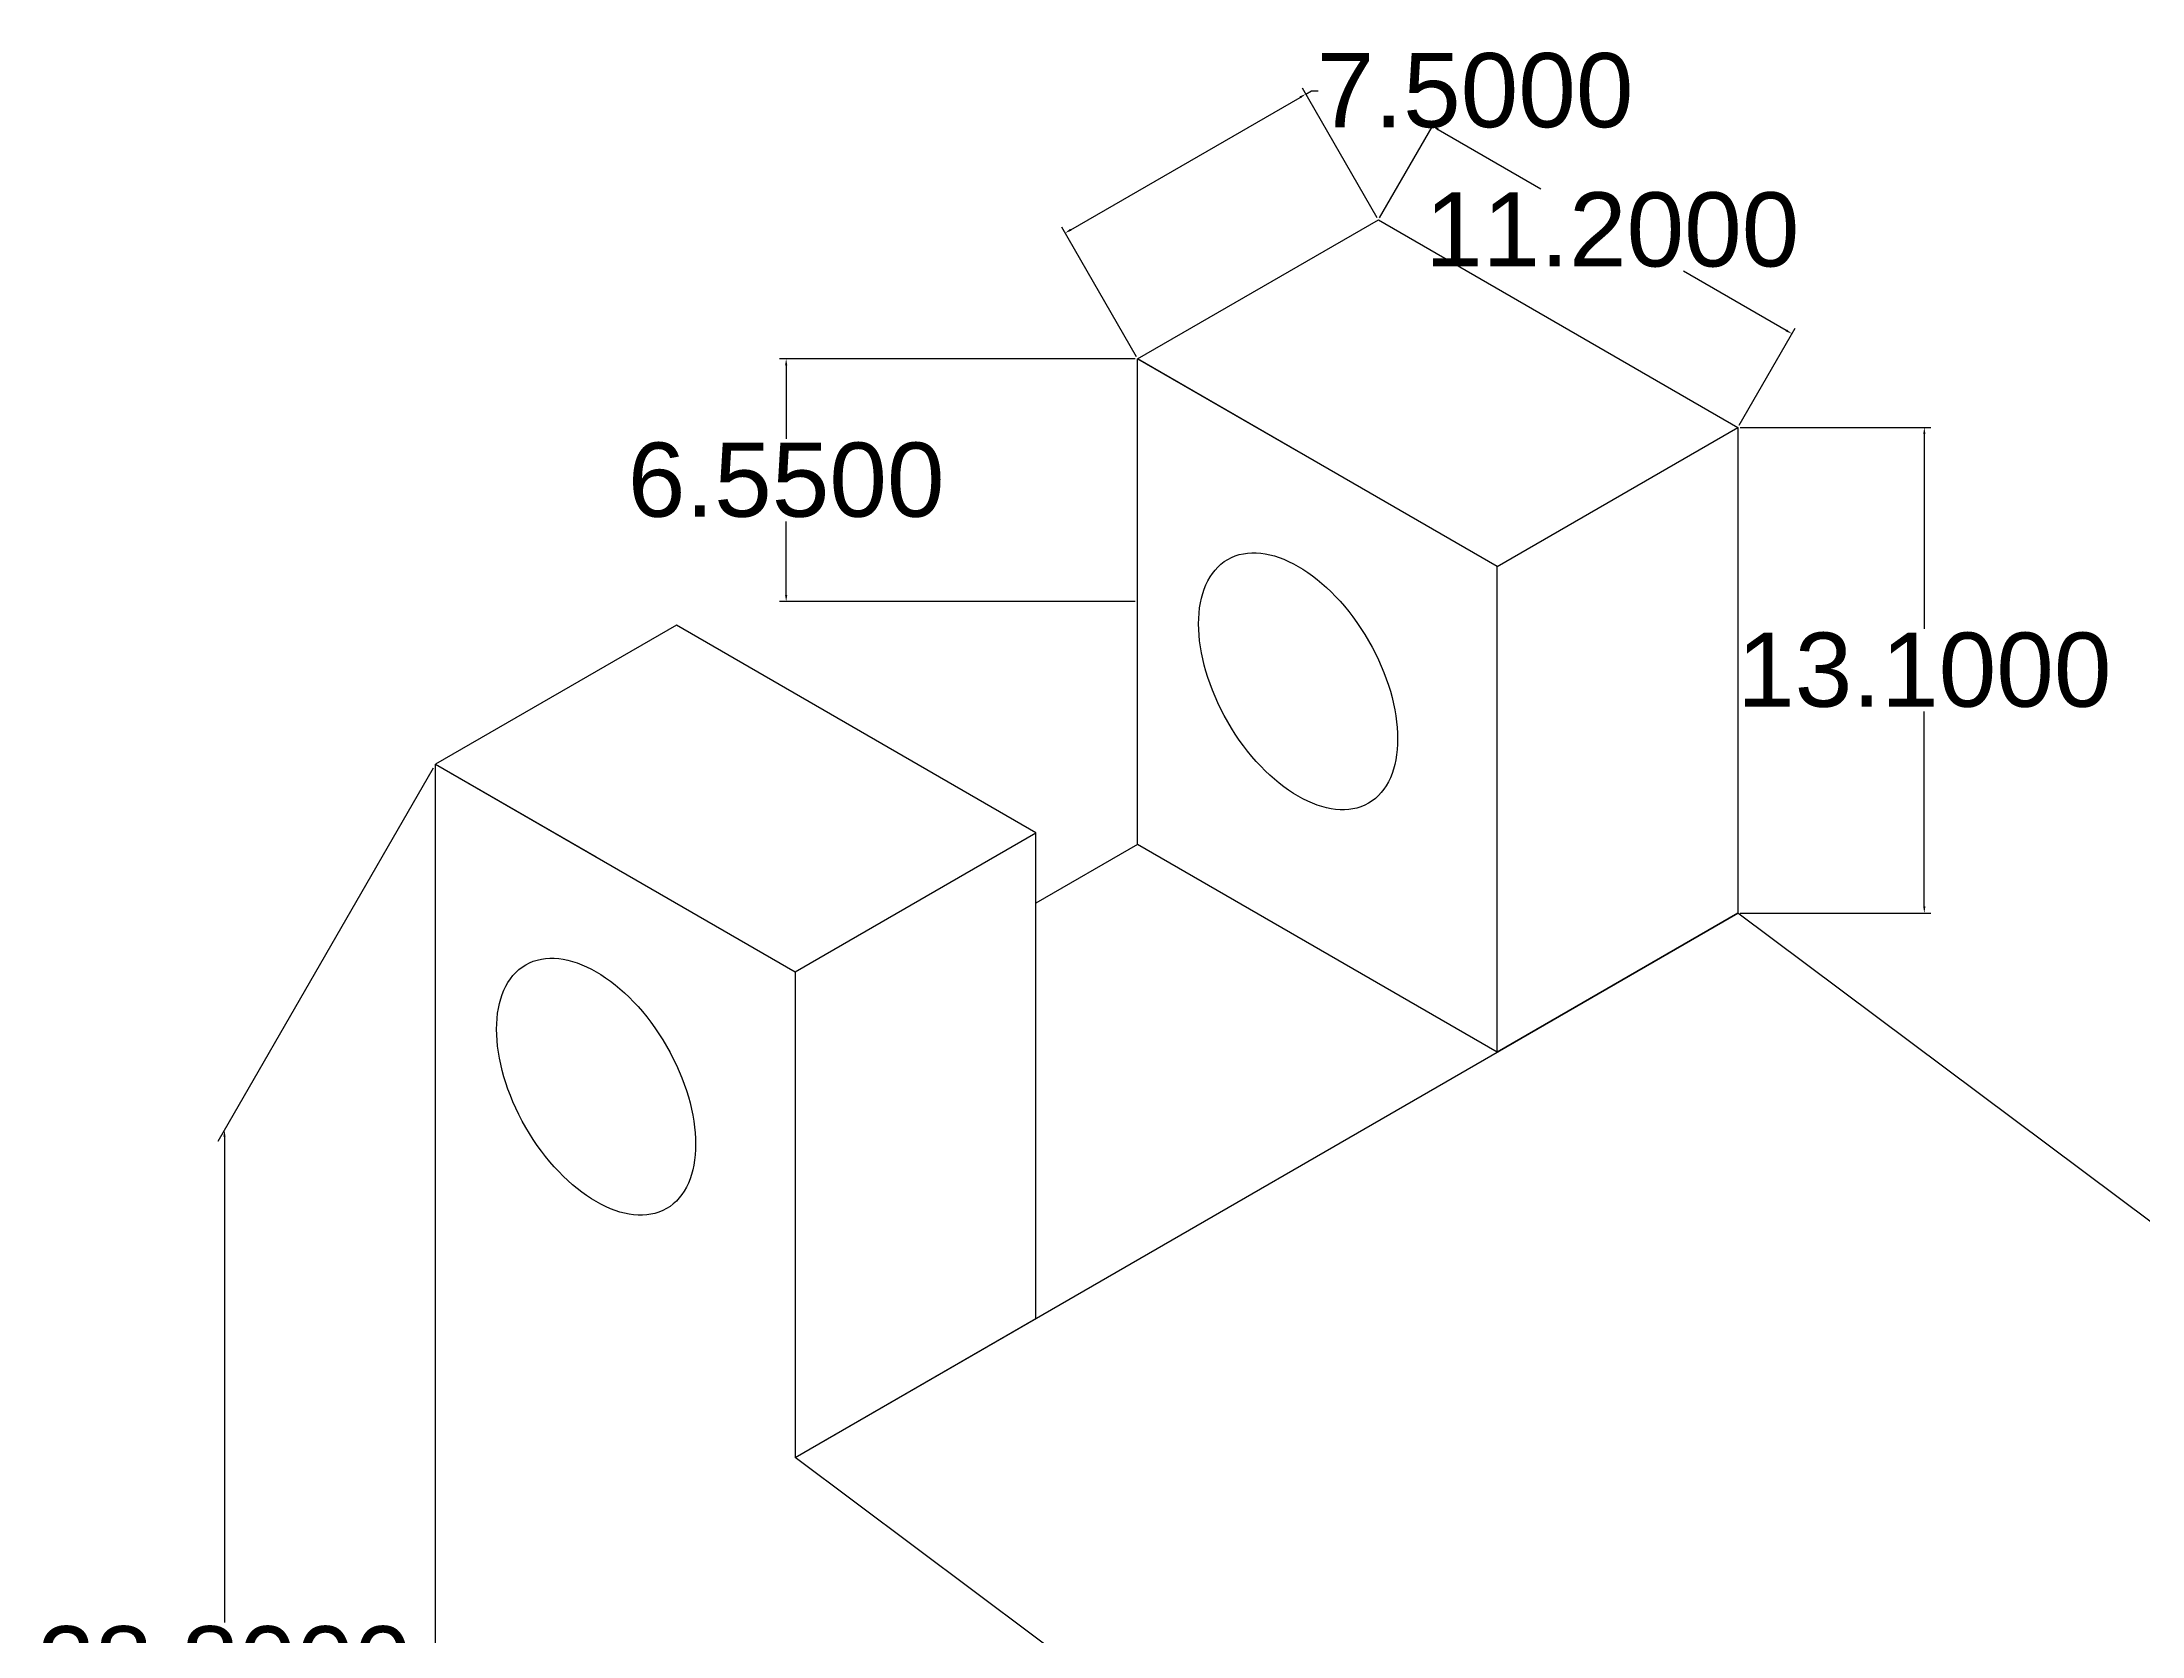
# Model space of a CAD drawing. Header units: millimetres. Extents: x 2399 to 3280, y 1312 to 2501.
# Drawn here: x 2473.8 to 2530.4, y 2210.9 to 2253.9 of the extents above; entities that cross this region are included whole.
import ezdxf

# ---------------------------------------------------------------- set-up
doc = ezdxf.new("R2010")
doc.units = ezdxf.units.MM
doc.styles.get("Standard").update_dxf_attribs({"font": 'arial.ttf', "height": 2})
doc.dimstyles.get("Standard").update_dxf_attribs({"dimtxt": 0.18, "dimasz": 0.18, "dimexe": 0.18, "dimexo": 0.0625, "dimgap": 0.09, "dimtad": 0, "dimtih": 1, "dimtoh": 1, "dimdec": 4, "dimzin": 0, "dimdsep": 46, "dimtxsty": 'Standard', "dimcen": 0.09, "dimadec": 0, "dimazin": 0, "dimtfac": 1, "dimtdec": 4, "dimtofl": 0, "dimtmove": 0, "dimatfit": 3, "dimfxl": 1, "dimtolj": 1, "dimtzin": 0, "dimarcsym": 0})

# ---------------------------------------------------------------- blocks, each defined once
blk = doc.blocks.new('*D6')
at = {"color": 0, "lineweight": -2, "transparency": 16777216}
for p, q in [((2509.85, 2249.143), (2511.366, 2251.768)), ((2511.432, 2251.523), (2514.201, 2249.924)), ((2520.819, 2246.103), (2518.05, 2247.701)), ((2519.549, 2243.543), (2521.065, 2246.168))]:
    blk.add_line(p, q, dxfattribs=at)
at = {"color": 0, "transparency": 16777216}
for points in [[(2511.447, 2251.549), (2511.417, 2251.497), (2511.276, 2251.613)], [(2520.834, 2246.129), (2520.804, 2246.077), (2520.975, 2246.013)]]:
    blk.add_solid(points, dxfattribs=at)
at = {"layer": 'Defpoints', "color": 0, "transparency": 16777216}
for p in [(2509.819, 2249.089), (2520.975, 2246.013), (2519.518, 2243.489)]:
    blk.add_point(p, dxfattribs=at)
at = {"color": 0, "transparency": 16777216, "insert": (2516.125, 2248.813), "char_height": 2, "attachment_point": 5}
blk.add_mtext('\\A1;11.2000', dxfattribs=at)
blk = doc.blocks.new('*D7')
at = {"color": 0, "lineweight": -2, "transparency": 16777216}
for p, q in [((2519.581, 2243.489), (2524.725, 2243.489)), ((2524.545, 2243.309), (2524.545, 2238.051)), ((2524.545, 2230.569), (2524.545, 2235.827)), ((2519.581, 2230.389), (2524.725, 2230.389))]:
    blk.add_line(p, q, dxfattribs=at)
at = {"color": 0, "transparency": 16777216}
for points in [[(2524.515, 2243.309), (2524.575, 2243.309), (2524.545, 2243.489)], [(2524.515, 2230.569), (2524.575, 2230.569), (2524.545, 2230.389)]]:
    blk.add_solid(points, dxfattribs=at)
at = {"layer": 'Defpoints', "color": 0, "transparency": 16777216}
for p in [(2519.518, 2243.489), (2524.545, 2243.489), (2519.518, 2230.389)]:
    blk.add_point(p, dxfattribs=at)
at = {"color": 0, "transparency": 16777216, "insert": (2524.545, 2236.939), "char_height": 2, "attachment_point": 5}
blk.add_mtext('\\A1;13.1000', dxfattribs=at)
blk = doc.blocks.new('*D8')
at = {"color": 0, "lineweight": -2, "transparency": 16777216}
for p, q in [((2501.522, 2248.819), (2507.705, 2252.389)), ((2509.787, 2249.143), (2507.771, 2252.635)), ((2507.861, 2252.479), (2508.017, 2252.569)), ((2508.017, 2252.569), (2508.197, 2252.569)), ((2503.292, 2245.393), (2501.276, 2248.885))]:
    blk.add_line(p, q, dxfattribs=at)
at = {"color": 0, "transparency": 16777216}
for points in [[(2507.69, 2252.415), (2507.72, 2252.363), (2507.861, 2252.479)], [(2501.507, 2248.845), (2501.537, 2248.793), (2501.366, 2248.729)]]:
    blk.add_solid(points, dxfattribs=at)
at = {"layer": 'Defpoints', "color": 0, "transparency": 16777216}
for p in [(2507.861, 2252.479), (2509.819, 2249.089), (2503.323, 2245.339)]:
    blk.add_point(p, dxfattribs=at)
at = {"color": 0, "transparency": 16777216, "insert": (2512.427, 2252.569), "char_height": 2, "attachment_point": 5}
blk.add_mtext('\\A1;7.5000', dxfattribs=at)
blk = doc.blocks.new('*D9')
at = {"color": 0, "lineweight": -2, "transparency": 16777216}
for p, q in [((2503.261, 2245.339), (2493.663, 2245.339)), ((2493.843, 2245.159), (2493.843, 2243.175)), ((2493.843, 2238.969), (2493.843, 2240.953)), ((2503.261, 2238.789), (2493.663, 2238.789))]:
    blk.add_line(p, q, dxfattribs=at)
at = {"color": 0, "transparency": 16777216}
for points in [[(2493.813, 2245.159), (2493.873, 2245.159), (2493.843, 2245.339)], [(2493.813, 2238.969), (2493.873, 2238.969), (2493.843, 2238.789)]]:
    blk.add_solid(points, dxfattribs=at)
at = {"layer": 'Defpoints', "color": 0, "transparency": 16777216}
for p in [(2493.843, 2245.339), (2503.323, 2245.339), (2503.323, 2238.789)]:
    blk.add_point(p, dxfattribs=at)
at = {"color": 0, "transparency": 16777216, "insert": (2493.843, 2242.064), "char_height": 2, "attachment_point": 5}
blk.add_mtext('\\A1;6.5500', dxfattribs=at)
blk = doc.blocks.new('*D36')
at = {"color": 0, "lineweight": -2, "transparency": 16777216}
for p, q in [((2484.323, 2234.297), (2478.51, 2224.228)), ((2478.69, 2224.36), (2478.69, 2211.251)), ((2478.69, 2195.92), (2478.69, 2209.029)), ((2484.323, 2205.497), (2478.51, 2195.428))]:
    blk.add_line(p, q, dxfattribs=at)
at = {"color": 0, "transparency": 16777216}
for points in [[(2478.66, 2224.36), (2478.72, 2224.36), (2478.69, 2224.54)], [(2478.66, 2195.92), (2478.72, 2195.92), (2478.69, 2195.74)]]:
    blk.add_solid(points, dxfattribs=at)
at = {"layer": 'Defpoints', "color": 0, "transparency": 16777216}
for p in [(2484.386, 2234.405), (2484.386, 2205.605), (2478.69, 2195.74)]:
    blk.add_point(p, dxfattribs=at)
at = {"color": 0, "transparency": 16777216, "insert": (2478.69, 2210.14), "char_height": 2, "attachment_point": 5}
blk.add_mtext('\\A1;28.8000', dxfattribs=at)

msp = doc.modelspace()

# ---------------------------------------------------------------- linework, layer by layer
at = {"color": 7}
for p, q in [((2503.32338, 2245.33869), (2509.81857, 2249.08869)), ((2509.81857, 2249.08869), (2519.51806, 2243.48869)), ((2513.02287, 2239.73869), (2503.32338, 2245.33869)), ((2503.32338, 2232.23869), (2503.32338, 2245.33869)), ((2503.32338, 2245.33869), (2507.65351, 2242.83869)), ((2513.02287, 2239.73869), (2519.51806, 2243.48869)), ((2519.51806, 2243.48869), (2519.51806, 2230.38869)), ((2500.58052, 2232.5551), (2490.88104, 2238.1551)), ((2503.32338, 2232.23869), (2500.58052, 2230.6551))]:
    msp.add_line(p, q, dxfattribs=at)
for p, q in [((2513.02287, 2226.63869), (2513.02287, 2239.73869)), ((2490.88104, 2238.1551), (2484.38585, 2234.4051)), ((2484.38585, 2205.6051), (2484.38585, 2234.4051)), ((2484.38585, 2234.4051), (2494.08533, 2228.8051)), ((2484.38585, 2234.4051), (2488.71598, 2231.9051)), ((2494.08533, 2228.8051), (2500.58052, 2232.5551)), ((2500.58052, 2219.4551), (2500.58052, 2232.5551)), ((2513.02287, 2226.63869), (2503.32338, 2232.23869)), ((2511.40584, 2225.7051), (2519.51806, 2230.38869)), ((2519.51806, 2230.38869), (2513.02287, 2226.63869)), ((2532.97442, 2220.32426), (2519.51806, 2230.38869)), ((2494.08533, 2228.8051), (2494.08533, 2215.7051)), ((2494.08533, 2215.7051), (2511.40584, 2225.7051)), ((2494.08533, 2215.7051), (2500.58052, 2219.4551)), ((2509.32738, 2204.3051), (2494.08533, 2215.7051))]:
    msp.add_line(p, q)
msp.add_ellipse((2507.65351, 2236.63869), major_axis=(1.89835, -3.28805), ratio=0.57735027, dxfattribs=at)
msp.add_ellipse((2488.71598, 2225.7051), major_axis=(1.89835, -3.28805), ratio=0.57735027)

# ---------------------------------------------------------------- dimensions: what is measured, and where the dimension line sits
at = {"color": 152, "true_color": 0x2776bb}
for p1, p2, distance, picture, middle in [((2503.32338, 2245.33869), (2509.81857, 2249.08869), 3.91513, '*D8', (2512.42673, 2252.56929)), ((2509.81857, 2249.08869), (2519.51806, 2243.48869), 2.91436, '*D6', (2516.12549, 2248.8126)), ((2519.51806, 2230.38869), (2519.51806, 2243.48869), -5.02719, '*D7', (2524.54524, 2236.93869))]:
    dim = msp.add_aligned_dim(p1=p1, p2=p2, distance=distance, dimstyle='Standard', dxfattribs=at)
    dim.commit()
    dim.dimension.update_dxf_attribs({"geometry": picture, "text_midpoint": middle})
for base, p1, p2, picture, middle in [((2493.84266, 2245.33869), (2503.32338, 2238.78869), (2503.32338, 2245.33869), '*D9', (2493.84266, 2242.06369)), ((2478.69035, 2195.74021), (2484.38585, 2234.4051), (2484.38585, 2205.6051), '*D36', (2478.69035, 2210.14021))]:
    dim = msp.add_linear_dim(base=base, p1=p1, p2=p2, angle=90, dimstyle='Standard', dxfattribs=at)
    dim.commit()
    dim.dimension.update_dxf_attribs({"geometry": picture, "text_midpoint": middle})

doc.saveas('drawing.dxf')
